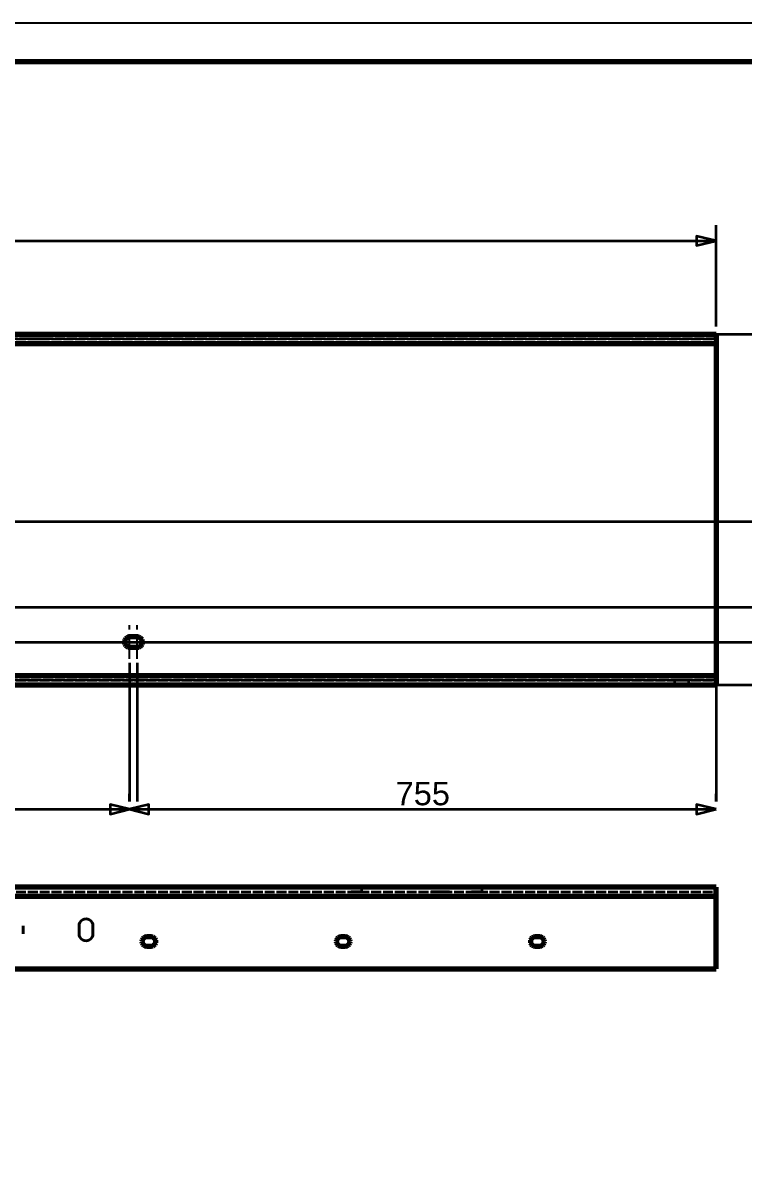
# Model space of a CAD drawing. Header units: millimetres. Extents: x 0 to 420, y 0 to 297.
# Drawn here: x 186.3 to 279.1, y 148.5 to 297 of the extents above; entities that cross this region are included whole.
import ezdxf
from ezdxf.enums import TextEntityAlignment as Align

# ---------------------------------------------------------------- set-up
doc = ezdxf.new("R2010")
doc.units = ezdxf.units.MM
doc.linetypes.add('CENTER', pattern=[5.08, 3.175, -0.635, 0.635, -0.635])
doc.linetypes.add('DASHED', pattern=[1.524, 1.27, -0.254])
doc.styles.add('GOST', font='Arial')

msp = doc.modelspace()

# ---------------------------------------------------------------- linework, layer by layer
at = {"color": 7, "lineweight": 35}
for p, q in [((275.5, 258), (275.5, 271)), ((65, 269), (275.5, 269)), ((275.5, 257), (290.5, 257)), ((98.47, 232.9), (290.5, 232.9)), ((113.97, 232.9), (290.5, 232.9)), ((98.47, 221.9), (290.5, 221.9)), ((113.97, 221.9), (290.5, 221.9)), ((102.67, 217.4), (290.5, 217.4)), ((103.67, 217.4), (290.5, 217.4)), ((202.67, 217.4), (290.5, 217.4)), ((203.67, 217.4), (290.5, 217.4)), ((200, 214.73), (200, 196.9)), ((201, 214.73), (201, 196.9)), ((275.5, 211.9), (275.5, 196.9)), ((275.5, 211.9), (290.5, 211.9)), ((200, 196.9), (200, 197.9)), ((200, 196.9), (200, 197.9)), ((275.5, 196.9), (275.5, 197.9)), ((111.3, 195.9), (200, 195.9)), ((200, 195.9), (275.5, 195.9))]:
    msp.add_line(p, q, dxfattribs=at)
at = {"color": 1, "lineweight": 70}
for p, q in [((65, 257), (275.5, 257)), ((275.5, 257), (275.5, 256.99)), ((275.5, 256.99), (275.5, 256.97)), ((275.5, 256.97), (275.5, 256.93)), ((275.5, 256.93), (275.5, 256.88)), ((65, 255.8), (275.5, 255.8)), ((275.5, 256.88), (275.5, 256.82)), ((275.5, 256.82), (275.5, 256.74)), ((275.5, 256.74), (275.5, 256.65)), ((275.5, 256.65), (275.5, 256.55)), ((275.5, 256.55), (275.5, 256.44)), ((275.5, 256.44), (275.5, 256.32)), ((275.5, 256.32), (275.5, 256.2)), ((275.5, 256.2), (275.5, 256.07)), ((275.5, 256.07), (275.5, 255.93)), ((275.5, 255.93), (275.5, 255.8)), ((275.5, 255.8), (275.5, 213.1)), ((199.39, 217.68), (199.34, 217.5)), ((199.34, 217.5), (199.34, 217.3)), ((199.34, 217.3), (199.39, 217.12)), ((199.49, 217.84), (199.39, 217.68)), ((199.39, 217.12), (199.49, 216.96)), ((199.64, 217.96), (199.49, 217.84)), ((199.49, 216.96), (199.64, 216.84)), ((199.81, 218.04), (199.64, 217.96)), ((199.64, 216.84), (199.81, 216.76)), ((200, 218.07), (199.81, 218.04)), ((201, 218.07), (200, 218.07)), ((201.19, 218.04), (201, 218.07)), ((201.36, 217.96), (201.19, 218.04)), ((201.19, 216.76), (201.36, 216.84)), ((201.51, 217.84), (201.36, 217.96)), ((201.36, 216.84), (201.51, 216.96)), ((201.61, 217.68), (201.51, 217.84)), ((201.51, 216.96), (201.61, 217.12)), ((201.66, 217.5), (201.61, 217.68)), ((201.61, 217.12), (201.66, 217.3)), ((201.66, 217.3), (201.66, 217.5)), ((199.81, 216.76), (200, 216.73)), ((200, 216.73), (201, 216.73)), ((201, 216.73), (201.19, 216.76)), ((65, 213.1), (275.5, 213.1)), ((275.5, 213.1), (275.5, 212.97)), ((275.5, 212.97), (275.5, 212.83)), ((275.5, 212.83), (275.5, 212.7)), ((275.5, 212.7), (275.5, 212.58)), ((275.5, 212.58), (275.5, 212.46)), ((275.5, 212.46), (275.5, 212.35)), ((65, 211.9), (275.5, 211.9)), ((275.5, 212.35), (275.5, 212.25)), ((275.5, 212.25), (275.5, 212.16)), ((275.5, 212.16), (275.5, 212.08)), ((275.5, 212.08), (275.5, 212.02)), ((275.5, 212.02), (275.5, 211.97)), ((275.5, 211.97), (275.5, 211.93)), ((275.5, 211.93), (275.5, 211.91)), ((275.5, 211.91), (275.5, 211.9)), ((275.5, 185.9), (65, 185.9)), ((275.5, 185.89), (275.5, 185.9)), ((275.5, 185.87), (275.5, 185.89)), ((275.5, 185.83), (275.5, 185.87)), ((275.5, 185.78), (275.5, 185.83)), ((275.5, 185.72), (275.5, 185.78)), ((275.5, 185.64), (275.5, 185.72)), ((275.5, 185.55), (275.5, 185.64)), ((275.5, 184.7), (65, 184.7)), ((275.5, 185.45), (275.5, 185.55)), ((275.5, 185.34), (275.5, 185.45)), ((275.5, 185.22), (275.5, 185.34)), ((275.5, 185.1), (275.5, 185.22)), ((275.5, 184.97), (275.5, 185.1)), ((275.5, 184.83), (275.5, 184.97)), ((275.5, 184.7), (275.5, 184.83)), ((275.5, 175.4), (275.5, 184.7)), ((201.63, 179.09), (201.6, 178.9)), ((201.6, 178.9), (201.63, 178.71)), ((201.71, 179.25), (201.63, 179.09)), ((201.63, 178.71), (201.71, 178.55)), ((201.85, 179.39), (201.71, 179.25)), ((201.71, 178.55), (201.85, 178.41)), ((202.01, 179.47), (201.85, 179.39)), ((201.85, 178.41), (202.01, 178.33)), ((202.2, 179.5), (202.01, 179.47)), ((202.01, 178.33), (202.2, 178.3)), ((202.8, 179.5), (202.2, 179.5)), ((202.2, 178.3), (202.8, 178.3)), ((202.99, 179.47), (202.8, 179.5)), ((202.8, 178.3), (202.99, 178.33)), ((203.15, 179.39), (202.99, 179.47)), ((202.99, 178.33), (203.15, 178.41)), ((203.29, 179.25), (203.15, 179.39)), ((203.15, 178.41), (203.29, 178.55)), ((203.37, 179.09), (203.29, 179.25)), ((203.29, 178.55), (203.37, 178.71)), ((203.4, 178.9), (203.37, 179.09)), ((203.37, 178.71), (203.4, 178.9)), ((226.63, 179.09), (226.6, 178.9)), ((226.6, 178.9), (226.63, 178.71)), ((226.71, 179.25), (226.63, 179.09)), ((226.63, 178.71), (226.71, 178.55)), ((226.85, 179.39), (226.71, 179.25)), ((226.71, 178.55), (226.85, 178.41)), ((227.01, 179.47), (226.85, 179.39)), ((226.85, 178.41), (227.01, 178.33)), ((227.2, 179.5), (227.01, 179.47)), ((227.01, 178.33), (227.2, 178.3)), ((227.8, 179.5), (227.2, 179.5)), ((227.2, 178.3), (227.8, 178.3)), ((227.99, 179.47), (227.8, 179.5)), ((227.8, 178.3), (227.99, 178.33)), ((228.15, 179.39), (227.99, 179.47)), ((227.99, 178.33), (228.15, 178.41)), ((228.29, 179.25), (228.15, 179.39)), ((228.15, 178.41), (228.29, 178.55)), ((228.37, 179.09), (228.29, 179.25)), ((228.29, 178.55), (228.37, 178.71)), ((228.4, 178.9), (228.37, 179.09)), ((228.37, 178.71), (228.4, 178.9)), ((251.63, 179.09), (251.6, 178.9)), ((251.6, 178.9), (251.63, 178.71)), ((251.71, 179.25), (251.63, 179.09)), ((251.63, 178.71), (251.71, 178.55)), ((251.85, 179.39), (251.71, 179.25)), ((251.71, 178.55), (251.85, 178.41)), ((252.01, 179.47), (251.85, 179.39)), ((251.85, 178.41), (252.01, 178.33)), ((252.2, 179.5), (252.01, 179.47)), ((252.01, 178.33), (252.2, 178.3)), ((252.8, 179.5), (252.2, 179.5)), ((252.2, 178.3), (252.8, 178.3)), ((252.99, 179.47), (252.8, 179.5)), ((252.8, 178.3), (252.99, 178.33)), ((253.15, 179.39), (252.99, 179.47)), ((252.99, 178.33), (253.15, 178.41)), ((253.29, 179.25), (253.15, 179.39)), ((253.15, 178.41), (253.29, 178.55)), ((253.37, 179.09), (253.29, 179.25)), ((253.29, 178.55), (253.37, 178.71)), ((253.4, 178.9), (253.37, 179.09)), ((253.37, 178.71), (253.4, 178.9)), ((65, 175.4), (275.5, 175.4))]:
    msp.add_line(p, q, dxfattribs=at)
at = {"color": 5, "linetype": 'DASHED', "lineweight": 35}
for p, q in [((275.5, 257), (65, 257)), ((187.12, 257), (187.1, 257)), ((187.1, 257), (187.1, 257)), ((187.1, 257), (187.1, 257)), ((187.1, 257), (187.12, 257)), ((187.13, 257), (187.12, 257)), ((187.12, 257), (187.13, 257)), ((187.16, 257), (187.13, 257)), ((187.13, 257), (187.16, 257)), ((187.19, 257), (187.16, 257)), ((187.16, 257), (187.19, 257)), ((187.23, 257), (187.19, 257)), ((187.19, 257), (187.23, 257)), ((187.28, 257), (187.23, 257)), ((187.23, 257), (187.28, 257)), ((187.33, 257), (187.28, 257)), ((187.28, 257), (187.33, 257)), ((187.38, 257), (187.33, 257)), ((187.33, 257), (187.38, 257)), ((187.44, 257), (187.38, 257)), ((187.38, 257), (187.44, 257)), ((187.5, 257), (187.44, 257)), ((187.44, 257), (187.5, 257)), ((187.57, 257), (187.5, 257)), ((187.5, 257), (187.57, 257)), ((187.63, 257), (187.57, 257)), ((187.57, 257), (187.63, 257)), ((187.7, 257), (187.63, 257)), ((187.63, 257), (187.7, 257)), ((187.7, 257), (188.3, 257)), ((188.3, 257), (187.7, 257)), ((188.3, 257), (188.37, 257)), ((188.37, 257), (188.3, 257)), ((188.37, 257), (188.43, 257)), ((188.43, 257), (188.37, 257)), ((188.43, 257), (188.5, 257)), ((188.5, 257), (188.43, 257)), ((188.5, 257), (188.56, 257)), ((188.56, 257), (188.5, 257)), ((188.56, 257), (188.62, 257)), ((188.62, 257), (188.56, 257)), ((188.62, 257), (188.67, 257)), ((188.67, 257), (188.62, 257)), ((188.67, 257), (188.72, 257)), ((188.72, 257), (188.67, 257)), ((188.72, 257), (188.77, 257)), ((188.77, 257), (188.72, 257)), ((188.77, 257), (188.81, 257)), ((188.81, 257), (188.77, 257)), ((188.81, 257), (188.84, 257)), ((188.84, 257), (188.81, 257)), ((188.84, 257), (188.87, 257)), ((188.87, 257), (188.84, 257)), ((188.87, 257), (188.88, 257)), ((188.88, 257), (188.87, 257)), ((188.88, 257), (188.9, 257)), ((188.9, 257), (188.88, 257)), ((188.9, 257), (188.9, 257)), ((188.9, 257), (188.9, 257)), ((212.12, 257), (212.1, 257)), ((212.1, 257), (212.1, 257)), ((212.1, 257), (212.1, 257)), ((212.1, 257), (212.12, 257)), ((212.13, 257), (212.12, 257)), ((212.12, 257), (212.13, 257)), ((212.16, 257), (212.13, 257)), ((212.13, 257), (212.16, 257)), ((212.19, 257), (212.16, 257)), ((212.16, 257), (212.19, 257)), ((212.23, 257), (212.19, 257)), ((212.19, 257), (212.23, 257)), ((212.28, 257), (212.23, 257)), ((212.23, 257), (212.28, 257)), ((212.33, 257), (212.28, 257)), ((212.28, 257), (212.33, 257)), ((212.38, 257), (212.33, 257)), ((212.33, 257), (212.38, 257)), ((212.44, 257), (212.38, 257)), ((212.38, 257), (212.44, 257)), ((212.5, 257), (212.44, 257)), ((212.44, 257), (212.5, 257)), ((212.57, 257), (212.5, 257)), ((212.5, 257), (212.57, 257)), ((212.63, 257), (212.57, 257)), ((212.57, 257), (212.63, 257)), ((212.7, 257), (212.63, 257)), ((212.63, 257), (212.7, 257)), ((212.7, 257), (213.3, 257)), ((213.3, 257), (212.7, 257)), ((213.3, 257), (213.37, 257)), ((213.37, 257), (213.3, 257)), ((213.37, 257), (213.43, 257)), ((213.43, 257), (213.37, 257)), ((213.43, 257), (213.5, 257)), ((213.5, 257), (213.43, 257)), ((213.5, 257), (213.56, 257)), ((213.56, 257), (213.5, 257)), ((213.56, 257), (213.62, 257)), ((213.62, 257), (213.56, 257)), ((213.62, 257), (213.67, 257)), ((213.67, 257), (213.62, 257)), ((213.67, 257), (213.72, 257)), ((213.72, 257), (213.67, 257)), ((213.72, 257), (213.77, 257)), ((213.77, 257), (213.72, 257)), ((213.77, 257), (213.81, 257)), ((213.81, 257), (213.77, 257)), ((213.81, 257), (213.84, 257)), ((213.84, 257), (213.81, 257)), ((213.84, 257), (213.87, 257)), ((213.87, 257), (213.84, 257)), ((213.87, 257), (213.88, 257)), ((213.88, 257), (213.87, 257)), ((213.88, 257), (213.9, 257)), ((213.9, 257), (213.88, 257)), ((213.9, 257), (213.9, 257)), ((213.9, 257), (213.9, 257)), ((237.12, 257), (237.1, 257)), ((237.1, 257), (237.1, 257)), ((237.1, 257), (237.1, 257)), ((237.1, 257), (237.12, 257)), ((237.13, 257), (237.12, 257)), ((237.12, 257), (237.13, 257)), ((237.16, 257), (237.13, 257)), ((237.13, 257), (237.16, 257)), ((237.19, 257), (237.16, 257)), ((237.16, 257), (237.19, 257)), ((237.23, 257), (237.19, 257)), ((237.19, 257), (237.23, 257)), ((237.28, 257), (237.23, 257)), ((237.23, 257), (237.28, 257)), ((237.33, 257), (237.28, 257)), ((237.28, 257), (237.33, 257)), ((237.38, 257), (237.33, 257)), ((237.33, 257), (237.38, 257)), ((237.44, 257), (237.38, 257)), ((237.38, 257), (237.44, 257)), ((237.5, 257), (237.44, 257)), ((237.44, 257), (237.5, 257)), ((237.57, 257), (237.5, 257)), ((237.5, 257), (237.57, 257)), ((237.63, 257), (237.57, 257)), ((237.57, 257), (237.63, 257)), ((237.7, 257), (237.63, 257)), ((237.63, 257), (237.7, 257)), ((237.7, 257), (238.3, 257)), ((238.3, 257), (237.7, 257)), ((238.3, 257), (238.37, 257)), ((238.37, 257), (238.3, 257)), ((238.37, 257), (238.43, 257)), ((238.43, 257), (238.37, 257)), ((238.43, 257), (238.5, 257)), ((238.5, 257), (238.43, 257)), ((238.5, 257), (238.56, 257)), ((238.56, 257), (238.5, 257)), ((238.56, 257), (238.62, 257)), ((238.62, 257), (238.56, 257)), ((238.62, 257), (238.67, 257)), ((238.67, 257), (238.62, 257)), ((238.67, 257), (238.72, 257)), ((238.72, 257), (238.67, 257)), ((238.72, 257), (238.77, 257)), ((238.77, 257), (238.72, 257)), ((238.77, 257), (238.81, 257)), ((238.81, 257), (238.77, 257)), ((238.81, 257), (238.84, 257)), ((238.84, 257), (238.81, 257)), ((238.84, 257), (238.87, 257)), ((238.87, 257), (238.84, 257)), ((238.87, 257), (238.88, 257)), ((238.88, 257), (238.87, 257)), ((238.88, 257), (238.9, 257)), ((238.9, 257), (238.88, 257)), ((238.9, 257), (238.9, 257)), ((238.9, 257), (238.9, 257)), ((262.12, 257), (262.1, 257)), ((262.1, 257), (262.1, 257)), ((262.1, 257), (262.1, 257)), ((262.1, 257), (262.12, 257)), ((262.13, 257), (262.12, 257)), ((262.12, 257), (262.13, 257)), ((262.16, 257), (262.13, 257)), ((262.13, 257), (262.16, 257)), ((262.19, 257), (262.16, 257)), ((262.16, 257), (262.19, 257)), ((262.23, 257), (262.19, 257)), ((262.19, 257), (262.23, 257)), ((262.28, 257), (262.23, 257)), ((262.23, 257), (262.28, 257)), ((262.33, 257), (262.28, 257)), ((262.28, 257), (262.33, 257)), ((262.38, 257), (262.33, 257)), ((262.33, 257), (262.38, 257)), ((262.44, 257), (262.38, 257)), ((262.38, 257), (262.44, 257)), ((262.5, 257), (262.44, 257)), ((262.44, 257), (262.5, 257)), ((262.57, 257), (262.5, 257)), ((262.5, 257), (262.57, 257)), ((262.63, 257), (262.57, 257)), ((262.57, 257), (262.63, 257)), ((262.7, 257), (262.63, 257)), ((262.63, 257), (262.7, 257)), ((262.7, 257), (263.3, 257)), ((263.3, 257), (262.7, 257)), ((263.3, 257), (263.37, 257)), ((263.37, 257), (263.3, 257)), ((263.37, 257), (263.43, 257)), ((263.43, 257), (263.37, 257)), ((263.43, 257), (263.5, 257)), ((263.5, 257), (263.43, 257)), ((263.5, 257), (263.56, 257)), ((263.56, 257), (263.5, 257)), ((263.56, 257), (263.62, 257)), ((263.62, 257), (263.56, 257)), ((263.62, 257), (263.67, 257)), ((263.67, 257), (263.62, 257)), ((263.67, 257), (263.72, 257)), ((263.72, 257), (263.67, 257)), ((263.72, 257), (263.77, 257)), ((263.77, 257), (263.72, 257)), ((263.77, 257), (263.81, 257)), ((263.81, 257), (263.77, 257)), ((263.81, 257), (263.84, 257)), ((263.84, 257), (263.81, 257)), ((263.84, 257), (263.87, 257)), ((263.87, 257), (263.84, 257)), ((263.87, 257), (263.88, 257)), ((263.88, 257), (263.87, 257)), ((263.88, 257), (263.9, 257)), ((263.9, 257), (263.88, 257)), ((263.9, 257), (263.9, 257)), ((263.9, 257), (263.9, 257)), ((275.5, 256.4), (275.5, 257)), ((275.5, 256.4), (65, 256.4)), ((65, 256.4), (275.5, 256.4)), ((187.12, 256.4), (187.1, 256.4)), ((187.1, 256.4), (187.1, 256.4)), ((187.1, 256.4), (187.1, 256.4)), ((187.1, 256.4), (187.12, 256.4)), ((187.13, 256.4), (187.12, 256.4)), ((187.12, 256.4), (187.13, 256.4)), ((187.16, 256.4), (187.13, 256.4)), ((187.13, 256.4), (187.16, 256.4)), ((187.19, 256.4), (187.16, 256.4)), ((187.16, 256.4), (187.19, 256.4)), ((187.23, 256.4), (187.19, 256.4)), ((187.19, 256.4), (187.23, 256.4)), ((187.28, 256.4), (187.23, 256.4)), ((187.23, 256.4), (187.28, 256.4)), ((187.33, 256.4), (187.28, 256.4)), ((187.28, 256.4), (187.33, 256.4)), ((187.38, 256.4), (187.33, 256.4)), ((187.33, 256.4), (187.38, 256.4)), ((187.44, 256.4), (187.38, 256.4)), ((187.38, 256.4), (187.44, 256.4)), ((187.5, 256.4), (187.44, 256.4)), ((187.44, 256.4), (187.5, 256.4)), ((187.57, 256.4), (187.5, 256.4)), ((187.5, 256.4), (187.57, 256.4)), ((187.63, 256.4), (187.57, 256.4)), ((187.57, 256.4), (187.63, 256.4)), ((187.7, 256.4), (187.63, 256.4)), ((187.63, 256.4), (187.7, 256.4)), ((188.3, 256.4), (187.7, 256.4)), ((187.7, 256.4), (188.3, 256.4)), ((188.3, 256.4), (188.37, 256.4)), ((188.37, 256.4), (188.3, 256.4)), ((188.37, 256.4), (188.43, 256.4)), ((188.43, 256.4), (188.37, 256.4)), ((188.43, 256.4), (188.5, 256.4)), ((188.5, 256.4), (188.43, 256.4)), ((188.5, 256.4), (188.56, 256.4)), ((188.56, 256.4), (188.5, 256.4)), ((188.56, 256.4), (188.62, 256.4)), ((188.62, 256.4), (188.56, 256.4)), ((188.62, 256.4), (188.67, 256.4)), ((188.67, 256.4), (188.62, 256.4)), ((188.67, 256.4), (188.72, 256.4)), ((188.72, 256.4), (188.67, 256.4)), ((188.72, 256.4), (188.77, 256.4)), ((188.77, 256.4), (188.72, 256.4)), ((188.77, 256.4), (188.81, 256.4)), ((188.81, 256.4), (188.77, 256.4)), ((188.81, 256.4), (188.84, 256.4)), ((188.84, 256.4), (188.81, 256.4)), ((188.84, 256.4), (188.87, 256.4)), ((188.87, 256.4), (188.84, 256.4)), ((188.87, 256.4), (188.88, 256.4)), ((188.88, 256.4), (188.87, 256.4)), ((188.88, 256.4), (188.9, 256.4)), ((188.9, 256.4), (188.88, 256.4)), ((188.9, 256.4), (188.9, 256.4)), ((188.9, 256.4), (188.9, 256.4)), ((212.12, 256.4), (212.1, 256.4)), ((212.1, 256.4), (212.1, 256.4)), ((212.1, 256.4), (212.1, 256.4)), ((212.1, 256.4), (212.12, 256.4)), ((212.13, 256.4), (212.12, 256.4)), ((212.12, 256.4), (212.13, 256.4)), ((212.16, 256.4), (212.13, 256.4)), ((212.13, 256.4), (212.16, 256.4)), ((212.19, 256.4), (212.16, 256.4)), ((212.16, 256.4), (212.19, 256.4)), ((212.23, 256.4), (212.19, 256.4)), ((212.19, 256.4), (212.23, 256.4)), ((212.28, 256.4), (212.23, 256.4)), ((212.23, 256.4), (212.28, 256.4)), ((212.33, 256.4), (212.28, 256.4)), ((212.28, 256.4), (212.33, 256.4)), ((212.38, 256.4), (212.33, 256.4)), ((212.33, 256.4), (212.38, 256.4)), ((212.44, 256.4), (212.38, 256.4)), ((212.38, 256.4), (212.44, 256.4)), ((212.5, 256.4), (212.44, 256.4)), ((212.44, 256.4), (212.5, 256.4)), ((212.57, 256.4), (212.5, 256.4)), ((212.5, 256.4), (212.57, 256.4)), ((212.63, 256.4), (212.57, 256.4)), ((212.57, 256.4), (212.63, 256.4)), ((212.7, 256.4), (212.63, 256.4)), ((212.63, 256.4), (212.7, 256.4)), ((213.3, 256.4), (212.7, 256.4)), ((212.7, 256.4), (213.3, 256.4)), ((213.3, 256.4), (213.37, 256.4)), ((213.37, 256.4), (213.3, 256.4)), ((213.37, 256.4), (213.43, 256.4)), ((213.43, 256.4), (213.37, 256.4)), ((213.43, 256.4), (213.5, 256.4)), ((213.5, 256.4), (213.43, 256.4)), ((213.5, 256.4), (213.56, 256.4)), ((213.56, 256.4), (213.5, 256.4)), ((213.56, 256.4), (213.62, 256.4)), ((213.62, 256.4), (213.56, 256.4)), ((213.62, 256.4), (213.67, 256.4)), ((213.67, 256.4), (213.62, 256.4)), ((213.67, 256.4), (213.72, 256.4)), ((213.72, 256.4), (213.67, 256.4)), ((213.72, 256.4), (213.77, 256.4)), ((213.77, 256.4), (213.72, 256.4)), ((213.77, 256.4), (213.81, 256.4)), ((213.81, 256.4), (213.77, 256.4)), ((213.81, 256.4), (213.84, 256.4)), ((213.84, 256.4), (213.81, 256.4)), ((213.84, 256.4), (213.87, 256.4)), ((213.87, 256.4), (213.84, 256.4)), ((213.87, 256.4), (213.88, 256.4)), ((213.88, 256.4), (213.87, 256.4)), ((213.88, 256.4), (213.9, 256.4)), ((213.9, 256.4), (213.88, 256.4)), ((213.9, 256.4), (213.9, 256.4)), ((213.9, 256.4), (213.9, 256.4)), ((237.12, 256.4), (237.1, 256.4)), ((237.1, 256.4), (237.1, 256.4)), ((237.1, 256.4), (237.1, 256.4)), ((237.1, 256.4), (237.12, 256.4)), ((237.13, 256.4), (237.12, 256.4)), ((237.12, 256.4), (237.13, 256.4)), ((237.16, 256.4), (237.13, 256.4)), ((237.13, 256.4), (237.16, 256.4)), ((237.19, 256.4), (237.16, 256.4)), ((237.16, 256.4), (237.19, 256.4)), ((237.23, 256.4), (237.19, 256.4)), ((237.19, 256.4), (237.23, 256.4)), ((237.28, 256.4), (237.23, 256.4)), ((237.23, 256.4), (237.28, 256.4)), ((237.33, 256.4), (237.28, 256.4)), ((237.28, 256.4), (237.33, 256.4)), ((237.38, 256.4), (237.33, 256.4)), ((237.33, 256.4), (237.38, 256.4)), ((237.44, 256.4), (237.38, 256.4)), ((237.38, 256.4), (237.44, 256.4)), ((237.5, 256.4), (237.44, 256.4)), ((237.44, 256.4), (237.5, 256.4)), ((237.57, 256.4), (237.5, 256.4)), ((237.5, 256.4), (237.57, 256.4)), ((237.63, 256.4), (237.57, 256.4)), ((237.57, 256.4), (237.63, 256.4)), ((237.7, 256.4), (237.63, 256.4)), ((237.63, 256.4), (237.7, 256.4)), ((238.3, 256.4), (237.7, 256.4)), ((237.7, 256.4), (238.3, 256.4)), ((238.3, 256.4), (238.37, 256.4)), ((238.37, 256.4), (238.3, 256.4)), ((238.37, 256.4), (238.43, 256.4)), ((238.43, 256.4), (238.37, 256.4)), ((238.43, 256.4), (238.5, 256.4)), ((238.5, 256.4), (238.43, 256.4)), ((238.5, 256.4), (238.56, 256.4)), ((238.56, 256.4), (238.5, 256.4)), ((238.56, 256.4), (238.62, 256.4)), ((238.62, 256.4), (238.56, 256.4)), ((238.62, 256.4), (238.67, 256.4)), ((238.67, 256.4), (238.62, 256.4)), ((238.67, 256.4), (238.72, 256.4)), ((238.72, 256.4), (238.67, 256.4)), ((238.72, 256.4), (238.77, 256.4)), ((238.77, 256.4), (238.72, 256.4)), ((238.77, 256.4), (238.81, 256.4)), ((238.81, 256.4), (238.77, 256.4)), ((238.81, 256.4), (238.84, 256.4)), ((238.84, 256.4), (238.81, 256.4)), ((238.84, 256.4), (238.87, 256.4)), ((238.87, 256.4), (238.84, 256.4)), ((238.87, 256.4), (238.88, 256.4)), ((238.88, 256.4), (238.87, 256.4)), ((238.88, 256.4), (238.9, 256.4)), ((238.9, 256.4), (238.88, 256.4)), ((238.9, 256.4), (238.9, 256.4)), ((238.9, 256.4), (238.9, 256.4)), ((262.12, 256.4), (262.1, 256.4)), ((262.1, 256.4), (262.1, 256.4)), ((262.1, 256.4), (262.1, 256.4)), ((262.1, 256.4), (262.12, 256.4)), ((262.13, 256.4), (262.12, 256.4)), ((262.12, 256.4), (262.13, 256.4)), ((262.16, 256.4), (262.13, 256.4)), ((262.13, 256.4), (262.16, 256.4)), ((262.19, 256.4), (262.16, 256.4)), ((262.16, 256.4), (262.19, 256.4)), ((262.23, 256.4), (262.19, 256.4)), ((262.19, 256.4), (262.23, 256.4)), ((262.28, 256.4), (262.23, 256.4)), ((262.23, 256.4), (262.28, 256.4)), ((262.33, 256.4), (262.28, 256.4)), ((262.28, 256.4), (262.33, 256.4)), ((262.38, 256.4), (262.33, 256.4)), ((262.33, 256.4), (262.38, 256.4)), ((262.44, 256.4), (262.38, 256.4)), ((262.38, 256.4), (262.44, 256.4)), ((262.5, 256.4), (262.44, 256.4)), ((262.44, 256.4), (262.5, 256.4)), ((262.57, 256.4), (262.5, 256.4)), ((262.5, 256.4), (262.57, 256.4)), ((262.63, 256.4), (262.57, 256.4)), ((262.57, 256.4), (262.63, 256.4)), ((262.7, 256.4), (262.63, 256.4)), ((262.63, 256.4), (262.7, 256.4)), ((263.3, 256.4), (262.7, 256.4)), ((262.7, 256.4), (263.3, 256.4)), ((263.3, 256.4), (263.37, 256.4)), ((263.37, 256.4), (263.3, 256.4)), ((263.37, 256.4), (263.43, 256.4)), ((263.43, 256.4), (263.37, 256.4)), ((263.43, 256.4), (263.5, 256.4)), ((263.5, 256.4), (263.43, 256.4)), ((263.5, 256.4), (263.56, 256.4)), ((263.56, 256.4), (263.5, 256.4)), ((263.56, 256.4), (263.62, 256.4)), ((263.62, 256.4), (263.56, 256.4)), ((263.62, 256.4), (263.67, 256.4)), ((263.67, 256.4), (263.62, 256.4)), ((263.67, 256.4), (263.72, 256.4)), ((263.72, 256.4), (263.67, 256.4)), ((263.72, 256.4), (263.77, 256.4)), ((263.77, 256.4), (263.72, 256.4)), ((263.77, 256.4), (263.81, 256.4)), ((263.81, 256.4), (263.77, 256.4)), ((263.81, 256.4), (263.84, 256.4)), ((263.84, 256.4), (263.81, 256.4)), ((263.84, 256.4), (263.87, 256.4)), ((263.87, 256.4), (263.84, 256.4)), ((263.87, 256.4), (263.88, 256.4)), ((263.88, 256.4), (263.87, 256.4)), ((263.88, 256.4), (263.9, 256.4)), ((263.9, 256.4), (263.88, 256.4)), ((263.9, 256.4), (263.9, 256.4)), ((263.9, 256.4), (263.9, 256.4)), ((275.5, 256.38), (275.5, 256.4)), ((275.5, 256.4), (275.5, 256.4)), ((275.5, 256.37), (275.5, 256.38)), ((275.5, 256.34), (275.5, 256.37)), ((275.5, 256.31), (275.5, 256.34)), ((275.5, 256.27), (275.5, 256.31)), ((275.5, 256.22), (275.5, 256.27)), ((275.5, 256.17), (275.5, 256.22)), ((275.5, 256.12), (275.5, 256.17)), ((275.5, 256.06), (275.5, 256.12)), ((275.5, 256), (275.5, 256.06)), ((275.5, 255.93), (275.5, 256)), ((275.5, 255.87), (275.5, 255.93)), ((275.5, 255.8), (275.5, 255.87)), ((275.5, 213.1), (275.5, 255.8)), ((199.34, 217.5), (199.39, 217.68)), ((199.34, 217.3), (199.34, 217.5)), ((199.39, 217.12), (199.34, 217.3)), ((199.39, 217.68), (199.49, 217.84)), ((199.49, 216.96), (199.39, 217.12)), ((199.49, 217.84), (199.64, 217.96)), ((199.64, 216.84), (199.49, 216.96)), ((199.64, 217.96), (199.81, 218.04)), ((199.81, 216.76), (199.64, 216.84)), ((199.81, 218.04), (200, 218.07)), ((200, 218.07), (201, 218.07)), ((201, 218.07), (201.19, 218.04)), ((201.19, 218.04), (201.36, 217.96)), ((201.36, 216.84), (201.19, 216.76)), ((201.36, 217.96), (201.51, 217.84)), ((201.51, 216.96), (201.36, 216.84)), ((201.51, 217.84), (201.61, 217.68)), ((201.61, 217.12), (201.51, 216.96)), ((201.61, 217.68), (201.66, 217.5)), ((201.66, 217.3), (201.61, 217.12)), ((201.66, 217.5), (201.66, 217.3)), ((200, 216.73), (199.81, 216.76)), ((201, 216.73), (200, 216.73)), ((201.19, 216.76), (201, 216.73)), ((65, 212.5), (275.5, 212.5)), ((275.5, 212.5), (65, 212.5)), ((270.22, 212.5), (270.2, 212.5)), ((270.2, 212.5), (270.22, 212.5)), ((270.2, 211.9), (270.2, 212.5)), ((270.2, 211.9), (270.2, 212.5)), ((270.29, 212.5), (270.22, 212.5)), ((270.22, 212.5), (270.29, 212.5)), ((270.4, 212.5), (270.29, 212.5)), ((270.29, 212.5), (270.4, 212.5)), ((270.54, 212.5), (270.4, 212.5)), ((270.4, 212.5), (270.54, 212.5)), ((270.71, 212.5), (270.54, 212.5)), ((270.54, 212.5), (270.71, 212.5)), ((270.9, 212.5), (270.71, 212.5)), ((270.71, 212.5), (270.9, 212.5)), ((271.1, 212.5), (270.9, 212.5)), ((270.9, 212.5), (271.1, 212.5)), ((271.3, 212.5), (271.1, 212.5)), ((271.1, 212.5), (271.3, 212.5)), ((271.49, 212.5), (271.3, 212.5)), ((271.3, 212.5), (271.49, 212.5)), ((271.66, 212.5), (271.49, 212.5)), ((271.49, 212.5), (271.66, 212.5)), ((271.8, 212.5), (271.66, 212.5)), ((271.66, 212.5), (271.8, 212.5)), ((271.91, 212.5), (271.8, 212.5)), ((271.8, 212.5), (271.91, 212.5)), ((271.98, 212.5), (271.91, 212.5)), ((271.91, 212.5), (271.98, 212.5)), ((272, 212.5), (271.98, 212.5)), ((271.98, 212.5), (272, 212.5)), ((272, 211.9), (272, 212.5)), ((272, 211.9), (272, 212.5)), ((275.5, 213.03), (275.5, 213.1)), ((275.5, 212.97), (275.5, 213.03)), ((275.5, 212.9), (275.5, 212.97)), ((275.5, 212.84), (275.5, 212.9)), ((275.5, 212.78), (275.5, 212.84)), ((275.5, 212.73), (275.5, 212.78)), ((275.5, 212.68), (275.5, 212.73)), ((275.5, 212.63), (275.5, 212.68)), ((275.5, 212.59), (275.5, 212.63)), ((275.5, 212.56), (275.5, 212.59)), ((275.5, 212.53), (275.5, 212.56)), ((275.5, 212.52), (275.5, 212.53)), ((275.5, 212.5), (275.5, 212.52)), ((275.5, 212.5), (275.5, 212.5)), ((275.5, 211.9), (275.5, 212.5)), ((65, 211.9), (275.5, 211.9)), ((270.2, 211.9), (270.22, 211.9)), ((270.22, 211.9), (270.2, 211.9)), ((270.22, 211.9), (270.29, 211.9)), ((270.29, 211.9), (270.22, 211.9)), ((270.29, 211.9), (270.4, 211.9)), ((270.4, 211.9), (270.29, 211.9)), ((270.4, 211.9), (270.54, 211.9)), ((270.54, 211.9), (270.4, 211.9)), ((270.54, 211.9), (270.71, 211.9)), ((270.71, 211.9), (270.54, 211.9)), ((270.71, 211.9), (270.9, 211.9)), ((270.9, 211.9), (270.71, 211.9)), ((270.9, 211.9), (271.1, 211.9)), ((271.1, 211.9), (270.9, 211.9)), ((271.1, 211.9), (271.3, 211.9)), ((271.3, 211.9), (271.1, 211.9)), ((271.3, 211.9), (271.49, 211.9)), ((271.49, 211.9), (271.3, 211.9)), ((271.49, 211.9), (271.66, 211.9)), ((271.66, 211.9), (271.49, 211.9)), ((271.66, 211.9), (271.8, 211.9)), ((271.8, 211.9), (271.66, 211.9)), ((271.8, 211.9), (271.91, 211.9)), ((271.91, 211.9), (271.8, 211.9)), ((271.91, 211.9), (271.98, 211.9)), ((271.98, 211.9), (271.91, 211.9)), ((271.98, 211.9), (272, 211.9)), ((272, 211.9), (271.98, 211.9)), ((275.5, 185.9), (65, 185.9)), ((228.55, 185.9), (228.53, 185.9)), ((228.53, 185.9), (228.55, 185.9)), ((228.55, 185.9), (228.53, 185.9)), ((228.53, 185.9), (228.55, 185.9)), ((228.6, 185.9), (228.55, 185.9)), ((228.55, 185.9), (228.6, 185.9)), ((228.6, 185.9), (228.55, 185.9)), ((228.55, 185.9), (228.6, 185.9)), ((228.68, 185.9), (228.6, 185.9)), ((228.6, 185.9), (228.68, 185.9)), ((228.68, 185.9), (228.6, 185.9)), ((228.6, 185.9), (228.68, 185.9)), ((228.78, 185.9), (228.68, 185.9)), ((228.68, 185.9), (228.78, 185.9)), ((228.78, 185.9), (228.68, 185.9)), ((228.68, 185.9), (228.78, 185.9)), ((228.91, 185.9), (228.78, 185.9)), ((228.78, 185.9), (228.91, 185.9)), ((228.91, 185.9), (228.78, 185.9)), ((228.78, 185.9), (228.91, 185.9)), ((229.05, 185.9), (228.91, 185.9)), ((228.91, 185.9), (229.05, 185.9)), ((229.05, 185.9), (228.91, 185.9)), ((228.91, 185.9), (229.05, 185.9)), ((229.2, 185.9), (229.05, 185.9)), ((229.05, 185.9), (229.2, 185.9)), ((229.2, 185.9), (229.05, 185.9)), ((229.05, 185.9), (229.2, 185.9)), ((229.35, 185.9), (229.2, 185.9)), ((229.2, 185.9), (229.35, 185.9)), ((229.35, 185.9), (229.2, 185.9)), ((229.2, 185.9), (229.35, 185.9)), ((229.49, 185.9), (229.35, 185.9)), ((229.35, 185.9), (229.49, 185.9)), ((229.49, 185.9), (229.35, 185.9)), ((229.35, 185.9), (229.49, 185.9)), ((229.62, 185.9), (229.49, 185.9)), ((229.49, 185.9), (229.62, 185.9)), ((229.62, 185.9), (229.49, 185.9)), ((229.49, 185.9), (229.62, 185.9)), ((229.72, 185.9), (229.62, 185.9)), ((229.62, 185.9), (229.72, 185.9)), ((229.72, 185.9), (229.62, 185.9)), ((229.62, 185.9), (229.72, 185.9)), ((229.8, 185.9), (229.72, 185.9)), ((229.72, 185.9), (229.8, 185.9)), ((229.8, 185.9), (229.72, 185.9)), ((229.72, 185.9), (229.8, 185.9)), ((229.85, 185.9), (229.8, 185.9)), ((229.8, 185.9), (229.85, 185.9)), ((229.85, 185.9), (229.8, 185.9)), ((229.8, 185.9), (229.85, 185.9)), ((229.87, 185.9), (229.85, 185.9)), ((229.85, 185.9), (229.87, 185.9)), ((229.87, 185.9), (229.85, 185.9)), ((229.85, 185.9), (229.87, 185.9)), ((229.87, 185.9), (229.87, 185.3)), ((229.87, 185.9), (229.87, 185.3)), ((238.85, 185.9), (238.83, 185.9)), ((238.83, 185.9), (238.83, 185.9)), ((238.83, 185.9), (238.83, 185.9)), ((238.83, 185.9), (238.85, 185.9)), ((238.87, 185.9), (238.85, 185.9)), ((238.85, 185.9), (238.87, 185.9)), ((238.9, 185.9), (238.87, 185.9)), ((238.87, 185.9), (238.9, 185.9)), ((238.93, 185.9), (238.9, 185.9)), ((238.9, 185.9), (238.93, 185.9)), ((238.98, 185.9), (238.93, 185.9)), ((238.93, 185.9), (238.98, 185.9)), ((239.03, 185.9), (238.98, 185.9)), ((238.98, 185.9), (239.03, 185.9)), ((239.08, 185.9), (239.03, 185.9)), ((239.03, 185.9), (239.08, 185.9)), ((239.14, 185.9), (239.08, 185.9)), ((239.08, 185.9), (239.14, 185.9)), ((239.21, 185.9), (239.14, 185.9)), ((239.14, 185.9), (239.21, 185.9)), ((239.28, 185.9), (239.21, 185.9)), ((239.21, 185.9), (239.28, 185.9)), ((239.35, 185.9), (239.28, 185.9)), ((239.28, 185.9), (239.35, 185.9)), ((239.42, 185.9), (239.35, 185.9)), ((239.35, 185.9), (239.42, 185.9)), ((239.5, 185.9), (239.42, 185.9)), ((239.42, 185.9), (239.5, 185.9)), ((239.5, 185.9), (240.5, 185.9)), ((240.5, 185.9), (239.5, 185.9)), ((240.5, 185.9), (240.58, 185.9)), ((240.58, 185.9), (240.5, 185.9)), ((240.58, 185.9), (240.65, 185.9)), ((240.65, 185.9), (240.58, 185.9)), ((240.65, 185.9), (240.72, 185.9)), ((240.72, 185.9), (240.65, 185.9)), ((240.72, 185.9), (240.79, 185.9)), ((240.79, 185.9), (240.72, 185.9)), ((240.79, 185.9), (240.86, 185.9)), ((240.86, 185.9), (240.79, 185.9)), ((240.86, 185.9), (240.92, 185.9)), ((240.92, 185.9), (240.86, 185.9)), ((240.92, 185.9), (240.97, 185.9)), ((240.97, 185.9), (240.92, 185.9)), ((240.97, 185.9), (241.02, 185.9)), ((241.02, 185.9), (240.97, 185.9)), ((241.02, 185.9), (241.07, 185.9)), ((241.07, 185.9), (241.02, 185.9)), ((241.07, 185.9), (241.1, 185.9)), ((241.1, 185.9), (241.07, 185.9)), ((241.1, 185.9), (241.13, 185.9)), ((241.13, 185.9), (241.1, 185.9)), ((241.13, 185.9), (241.15, 185.9)), ((241.15, 185.9), (241.13, 185.9)), ((241.15, 185.9), (241.17, 185.9)), ((241.17, 185.9), (241.15, 185.9)), ((241.17, 185.9), (241.17, 185.9)), ((241.17, 185.9), (241.17, 185.9)), ((244.05, 185.9), (244.03, 185.9)), ((244.03, 185.9), (244.05, 185.9)), ((244.05, 185.9), (244.03, 185.9)), ((244.03, 185.9), (244.05, 185.9)), ((244.1, 185.9), (244.05, 185.9)), ((244.05, 185.9), (244.1, 185.9)), ((244.1, 185.9), (244.05, 185.9)), ((244.05, 185.9), (244.1, 185.9)), ((244.18, 185.9), (244.1, 185.9)), ((244.1, 185.9), (244.18, 185.9)), ((244.18, 185.9), (244.1, 185.9)), ((244.1, 185.9), (244.18, 185.9)), ((244.28, 185.9), (244.18, 185.9)), ((244.18, 185.9), (244.28, 185.9)), ((244.28, 185.9), (244.18, 185.9)), ((244.18, 185.9), (244.28, 185.9)), ((244.41, 185.9), (244.28, 185.9)), ((244.28, 185.9), (244.41, 185.9)), ((244.41, 185.9), (244.28, 185.9)), ((244.28, 185.9), (244.41, 185.9)), ((244.55, 185.9), (244.41, 185.9)), ((244.41, 185.9), (244.55, 185.9)), ((244.55, 185.9), (244.41, 185.9)), ((244.41, 185.9), (244.55, 185.9)), ((244.7, 185.9), (244.55, 185.9)), ((244.55, 185.9), (244.7, 185.9)), ((244.7, 185.9), (244.55, 185.9)), ((244.55, 185.9), (244.7, 185.9)), ((244.85, 185.9), (244.7, 185.9)), ((244.7, 185.9), (244.85, 185.9)), ((244.85, 185.9), (244.7, 185.9)), ((244.7, 185.9), (244.85, 185.9)), ((244.99, 185.9), (244.85, 185.9)), ((244.85, 185.9), (244.99, 185.9)), ((244.99, 185.9), (244.85, 185.9)), ((244.85, 185.9), (244.99, 185.9)), ((245.12, 185.9), (244.99, 185.9)), ((244.99, 185.9), (245.12, 185.9)), ((245.12, 185.9), (244.99, 185.9)), ((244.99, 185.9), (245.12, 185.9)), ((245.22, 185.9), (245.12, 185.9)), ((245.12, 185.9), (245.22, 185.9)), ((245.22, 185.9), (245.12, 185.9)), ((245.12, 185.9), (245.22, 185.9)), ((245.3, 185.9), (245.22, 185.9)), ((245.22, 185.9), (245.3, 185.9)), ((245.3, 185.9), (245.22, 185.9)), ((245.22, 185.9), (245.3, 185.9)), ((245.35, 185.9), (245.3, 185.9)), ((245.3, 185.9), (245.35, 185.9)), ((245.35, 185.9), (245.3, 185.9)), ((245.3, 185.9), (245.35, 185.9)), ((245.37, 185.9), (245.35, 185.9)), ((245.35, 185.9), (245.37, 185.9)), ((245.37, 185.9), (245.35, 185.9)), ((245.35, 185.9), (245.37, 185.9)), ((245.37, 185.9), (245.37, 185.3)), ((245.37, 185.9), (245.37, 185.3)), ((275.5, 185.9), (275.5, 185.89)), ((275.5, 185.3), (275.5, 185.9)), ((275.5, 185.3), (275.5, 185.9)), ((275.5, 185.89), (275.5, 185.87)), ((275.5, 185.87), (275.5, 185.83)), ((275.5, 185.83), (275.5, 185.78)), ((275.5, 185.78), (275.5, 185.72)), ((275.5, 185.72), (275.5, 185.64)), ((275.5, 185.64), (275.5, 185.55)), ((65, 185.3), (275.5, 185.3)), ((65, 185.3), (275.5, 185.3)), ((228.55, 185.3), (228.53, 185.3)), ((228.53, 185.3), (228.55, 185.3)), ((228.55, 185.3), (228.53, 185.3)), ((228.53, 185.3), (228.55, 185.3)), ((228.6, 185.3), (228.55, 185.3)), ((228.55, 185.3), (228.6, 185.3)), ((228.6, 185.3), (228.55, 185.3)), ((228.55, 185.3), (228.6, 185.3)), ((228.68, 185.3), (228.6, 185.3)), ((228.6, 185.3), (228.68, 185.3)), ((228.68, 185.3), (228.6, 185.3)), ((228.6, 185.3), (228.68, 185.3)), ((228.78, 185.3), (228.68, 185.3)), ((228.68, 185.3), (228.78, 185.3)), ((228.78, 185.3), (228.68, 185.3)), ((228.68, 185.3), (228.78, 185.3)), ((228.91, 185.3), (228.78, 185.3)), ((228.78, 185.3), (228.91, 185.3)), ((228.91, 185.3), (228.78, 185.3)), ((228.78, 185.3), (228.91, 185.3)), ((229.05, 185.3), (228.91, 185.3)), ((228.91, 185.3), (229.05, 185.3)), ((229.05, 185.3), (228.91, 185.3)), ((228.91, 185.3), (229.05, 185.3)), ((229.2, 185.3), (229.05, 185.3)), ((229.05, 185.3), (229.2, 185.3)), ((229.2, 185.3), (229.05, 185.3)), ((229.05, 185.3), (229.2, 185.3)), ((229.35, 185.3), (229.2, 185.3)), ((229.2, 185.3), (229.35, 185.3)), ((229.35, 185.3), (229.2, 185.3)), ((229.2, 185.3), (229.35, 185.3)), ((229.49, 185.3), (229.35, 185.3)), ((229.35, 185.3), (229.49, 185.3)), ((229.49, 185.3), (229.35, 185.3)), ((229.35, 185.3), (229.49, 185.3)), ((229.62, 185.3), (229.49, 185.3)), ((229.49, 185.3), (229.62, 185.3)), ((229.62, 185.3), (229.49, 185.3)), ((229.49, 185.3), (229.62, 185.3)), ((229.72, 185.3), (229.62, 185.3)), ((229.62, 185.3), (229.72, 185.3)), ((229.72, 185.3), (229.62, 185.3)), ((229.62, 185.3), (229.72, 185.3)), ((229.8, 185.3), (229.72, 185.3)), ((229.72, 185.3), (229.8, 185.3)), ((229.8, 185.3), (229.72, 185.3)), ((229.72, 185.3), (229.8, 185.3)), ((229.85, 185.3), (229.8, 185.3)), ((229.8, 185.3), (229.85, 185.3)), ((229.85, 185.3), (229.8, 185.3)), ((229.8, 185.3), (229.85, 185.3)), ((229.87, 185.3), (229.85, 185.3)), ((229.85, 185.3), (229.87, 185.3)), ((229.87, 185.3), (229.85, 185.3)), ((229.85, 185.3), (229.87, 185.3)), ((238.85, 185.3), (238.83, 185.3)), ((238.83, 185.3), (238.83, 185.3)), ((238.83, 185.3), (238.83, 185.3)), ((238.83, 185.3), (238.85, 185.3)), ((238.87, 185.3), (238.85, 185.3)), ((238.85, 185.3), (238.87, 185.3)), ((238.9, 185.3), (238.87, 185.3)), ((238.87, 185.3), (238.9, 185.3)), ((238.93, 185.3), (238.9, 185.3)), ((238.9, 185.3), (238.93, 185.3)), ((238.98, 185.3), (238.93, 185.3)), ((238.93, 185.3), (238.98, 185.3)), ((239.03, 185.3), (238.98, 185.3)), ((238.98, 185.3), (239.03, 185.3)), ((239.08, 185.3), (239.03, 185.3)), ((239.03, 185.3), (239.08, 185.3)), ((239.14, 185.3), (239.08, 185.3)), ((239.08, 185.3), (239.14, 185.3)), ((239.21, 185.3), (239.14, 185.3)), ((239.14, 185.3), (239.21, 185.3)), ((239.28, 185.3), (239.21, 185.3)), ((239.21, 185.3), (239.28, 185.3)), ((239.35, 185.3), (239.28, 185.3)), ((239.28, 185.3), (239.35, 185.3)), ((239.42, 185.3), (239.35, 185.3)), ((239.35, 185.3), (239.42, 185.3)), ((239.5, 185.3), (239.42, 185.3)), ((239.42, 185.3), (239.5, 185.3)), ((240.5, 185.3), (239.5, 185.3)), ((239.5, 185.3), (240.5, 185.3)), ((240.5, 185.3), (240.58, 185.3)), ((240.58, 185.3), (240.5, 185.3)), ((240.58, 185.3), (240.65, 185.3)), ((240.65, 185.3), (240.58, 185.3)), ((240.65, 185.3), (240.72, 185.3)), ((240.72, 185.3), (240.65, 185.3)), ((240.72, 185.3), (240.79, 185.3)), ((240.79, 185.3), (240.72, 185.3)), ((240.79, 185.3), (240.86, 185.3)), ((240.86, 185.3), (240.79, 185.3)), ((240.86, 185.3), (240.92, 185.3)), ((240.92, 185.3), (240.86, 185.3)), ((240.92, 185.3), (240.97, 185.3)), ((240.97, 185.3), (240.92, 185.3)), ((240.97, 185.3), (241.02, 185.3)), ((241.02, 185.3), (240.97, 185.3)), ((241.02, 185.3), (241.07, 185.3)), ((241.07, 185.3), (241.02, 185.3)), ((241.07, 185.3), (241.1, 185.3)), ((241.1, 185.3), (241.07, 185.3)), ((241.1, 185.3), (241.13, 185.3)), ((241.13, 185.3), (241.1, 185.3)), ((241.13, 185.3), (241.15, 185.3)), ((241.15, 185.3), (241.13, 185.3)), ((241.15, 185.3), (241.17, 185.3)), ((241.17, 185.3), (241.15, 185.3)), ((241.17, 185.3), (241.17, 185.3)), ((241.17, 185.3), (241.17, 185.3)), ((244.05, 185.3), (244.03, 185.3)), ((244.03, 185.3), (244.05, 185.3)), ((244.05, 185.3), (244.03, 185.3)), ((244.03, 185.3), (244.05, 185.3)), ((244.1, 185.3), (244.05, 185.3)), ((244.05, 185.3), (244.1, 185.3)), ((244.1, 185.3), (244.05, 185.3)), ((244.05, 185.3), (244.1, 185.3)), ((244.18, 185.3), (244.1, 185.3)), ((244.1, 185.3), (244.18, 185.3)), ((244.18, 185.3), (244.1, 185.3)), ((244.1, 185.3), (244.18, 185.3)), ((244.28, 185.3), (244.18, 185.3)), ((244.18, 185.3), (244.28, 185.3)), ((244.28, 185.3), (244.18, 185.3)), ((244.18, 185.3), (244.28, 185.3)), ((244.41, 185.3), (244.28, 185.3)), ((244.28, 185.3), (244.41, 185.3)), ((244.41, 185.3), (244.28, 185.3)), ((244.28, 185.3), (244.41, 185.3)), ((244.55, 185.3), (244.41, 185.3)), ((244.41, 185.3), (244.55, 185.3)), ((244.55, 185.3), (244.41, 185.3)), ((244.41, 185.3), (244.55, 185.3)), ((244.7, 185.3), (244.55, 185.3)), ((244.55, 185.3), (244.7, 185.3)), ((244.7, 185.3), (244.55, 185.3)), ((244.55, 185.3), (244.7, 185.3)), ((244.85, 185.3), (244.7, 185.3)), ((244.7, 185.3), (244.85, 185.3)), ((244.85, 185.3), (244.7, 185.3)), ((244.7, 185.3), (244.85, 185.3)), ((244.99, 185.3), (244.85, 185.3)), ((244.85, 185.3), (244.99, 185.3)), ((244.99, 185.3), (244.85, 185.3)), ((244.85, 185.3), (244.99, 185.3)), ((245.12, 185.3), (244.99, 185.3)), ((244.99, 185.3), (245.12, 185.3)), ((245.12, 185.3), (244.99, 185.3)), ((244.99, 185.3), (245.12, 185.3)), ((245.22, 185.3), (245.12, 185.3)), ((245.12, 185.3), (245.22, 185.3)), ((245.22, 185.3), (245.12, 185.3)), ((245.12, 185.3), (245.22, 185.3)), ((245.3, 185.3), (245.22, 185.3)), ((245.22, 185.3), (245.3, 185.3)), ((245.3, 185.3), (245.22, 185.3)), ((245.22, 185.3), (245.3, 185.3)), ((245.35, 185.3), (245.3, 185.3)), ((245.3, 185.3), (245.35, 185.3)), ((245.35, 185.3), (245.3, 185.3)), ((245.3, 185.3), (245.35, 185.3)), ((245.37, 185.3), (245.35, 185.3)), ((245.35, 185.3), (245.37, 185.3)), ((245.37, 185.3), (245.35, 185.3)), ((245.35, 185.3), (245.37, 185.3)), ((275.5, 185.55), (275.5, 185.45)), ((275.5, 185.45), (275.5, 185.34)), ((275.5, 185.34), (275.5, 185.22)), ((275.5, 185.3), (275.5, 185.3)), ((275.5, 185.3), (275.5, 185.28)), ((275.5, 185.28), (275.5, 185.3)), ((275.5, 185.3), (275.5, 185.3)), ((275.5, 185.28), (275.5, 185.27)), ((275.5, 185.27), (275.5, 185.28)), ((275.5, 185.27), (275.5, 185.24)), ((275.5, 185.24), (275.5, 185.27)), ((275.5, 185.24), (275.5, 185.21)), ((275.5, 185.21), (275.5, 185.24)), ((275.5, 185.22), (275.5, 185.1)), ((275.5, 185.21), (275.5, 185.17)), ((275.5, 185.17), (275.5, 185.21)), ((275.5, 185.17), (275.5, 185.12)), ((275.5, 185.12), (275.5, 185.17)), ((275.5, 185.12), (275.5, 185.07)), ((275.5, 185.07), (275.5, 185.12)), ((275.5, 185.1), (275.5, 184.97)), ((275.5, 185.07), (275.5, 185.02)), ((275.5, 185.02), (275.5, 185.07)), ((275.5, 185.02), (275.5, 184.96)), ((275.5, 184.96), (275.5, 185.02)), ((275.5, 184.97), (275.5, 184.83)), ((275.5, 184.96), (275.5, 184.9)), ((275.5, 184.9), (275.5, 184.96)), ((275.5, 184.9), (275.5, 184.83)), ((275.5, 184.83), (275.5, 184.9)), ((275.5, 184.83), (275.5, 184.7)), ((275.5, 184.83), (275.5, 184.77)), ((275.5, 184.77), (275.5, 184.83)), ((275.5, 184.77), (275.5, 184.7)), ((275.5, 184.7), (275.5, 184.77)), ((275.5, 184.7), (275.5, 175.4)), ((275.5, 184.7), (275.5, 175.4)), ((275.5, 175.4), (275.5, 184.7)), ((193.53, 181.13), (193.62, 181.35)), ((193.62, 181.35), (193.53, 181.13)), ((193.62, 181.35), (193.76, 181.54)), ((193.76, 181.54), (193.62, 181.35)), ((193.76, 181.54), (193.95, 181.68)), ((193.95, 181.68), (193.76, 181.54)), ((193.95, 181.68), (194.17, 181.77)), ((194.17, 181.77), (193.95, 181.68)), ((194.17, 181.77), (194.4, 181.8)), ((194.4, 181.8), (194.17, 181.77)), ((194.4, 181.8), (194.63, 181.77)), ((194.63, 181.77), (194.4, 181.8)), ((194.63, 181.77), (194.85, 181.68)), ((194.85, 181.68), (194.63, 181.77)), ((194.85, 181.68), (195.04, 181.54)), ((195.04, 181.54), (194.85, 181.68)), ((195.04, 181.54), (195.18, 181.35)), ((195.18, 181.35), (195.04, 181.54)), ((195.18, 181.35), (195.27, 181.13)), ((195.27, 181.13), (195.18, 181.35)), ((186.3, 180.9), (186.3, 179.9)), ((186.3, 179.9), (186.3, 180.9)), ((193.5, 180.9), (193.53, 181.13)), ((193.53, 181.13), (193.5, 180.9)), ((193.5, 179.9), (193.5, 180.9)), ((193.5, 180.9), (193.5, 179.9)), ((193.53, 179.67), (193.5, 179.9)), ((193.5, 179.9), (193.53, 179.67)), ((195.27, 181.13), (195.3, 180.9)), ((195.3, 180.9), (195.27, 181.13)), ((195.3, 179.9), (195.27, 179.67)), ((195.27, 179.67), (195.3, 179.9)), ((195.3, 180.9), (195.3, 179.9)), ((195.3, 179.9), (195.3, 180.9)), ((193.62, 179.45), (193.53, 179.67)), ((193.53, 179.67), (193.62, 179.45)), ((193.76, 179.26), (193.62, 179.45)), ((193.62, 179.45), (193.76, 179.26)), ((193.95, 179.12), (193.76, 179.26)), ((193.76, 179.26), (193.95, 179.12)), ((194.17, 179.03), (193.95, 179.12)), ((193.95, 179.12), (194.17, 179.03)), ((194.4, 179), (194.17, 179.03)), ((194.17, 179.03), (194.4, 179)), ((194.63, 179.03), (194.4, 179)), ((194.4, 179), (194.63, 179.03)), ((194.85, 179.12), (194.63, 179.03)), ((194.63, 179.03), (194.85, 179.12)), ((195.04, 179.26), (194.85, 179.12)), ((194.85, 179.12), (195.04, 179.26)), ((195.18, 179.45), (195.04, 179.26)), ((195.04, 179.26), (195.18, 179.45)), ((195.27, 179.67), (195.18, 179.45)), ((195.18, 179.45), (195.27, 179.67)), ((201.6, 178.9), (201.63, 179.09)), ((201.63, 178.71), (201.6, 178.9)), ((201.63, 179.09), (201.71, 179.25)), ((201.71, 178.55), (201.63, 178.71)), ((201.71, 179.25), (201.85, 179.39)), ((201.85, 178.41), (201.71, 178.55)), ((201.85, 179.39), (202.01, 179.47)), ((202.01, 178.33), (201.85, 178.41)), ((202.01, 179.47), (202.2, 179.5)), ((202.2, 178.3), (202.01, 178.33)), ((202.2, 179.5), (202.8, 179.5)), ((202.8, 178.3), (202.2, 178.3)), ((202.8, 179.5), (202.99, 179.47)), ((202.99, 178.33), (202.8, 178.3)), ((202.99, 179.47), (203.15, 179.39)), ((203.15, 178.41), (202.99, 178.33)), ((203.15, 179.39), (203.29, 179.25)), ((203.29, 178.55), (203.15, 178.41)), ((203.29, 179.25), (203.37, 179.09)), ((203.37, 178.71), (203.29, 178.55)), ((203.37, 179.09), (203.4, 178.9)), ((203.4, 178.9), (203.37, 178.71)), ((226.6, 178.9), (226.63, 179.09)), ((226.63, 178.71), (226.6, 178.9)), ((226.63, 179.09), (226.71, 179.25)), ((226.71, 178.55), (226.63, 178.71)), ((226.71, 179.25), (226.85, 179.39)), ((226.85, 178.41), (226.71, 178.55)), ((226.85, 179.39), (227.01, 179.47)), ((227.01, 178.33), (226.85, 178.41)), ((227.01, 179.47), (227.2, 179.5)), ((227.2, 178.3), (227.01, 178.33)), ((227.2, 179.5), (227.8, 179.5)), ((227.8, 178.3), (227.2, 178.3)), ((227.8, 179.5), (227.99, 179.47)), ((227.99, 178.33), (227.8, 178.3)), ((227.99, 179.47), (228.15, 179.39)), ((228.15, 178.41), (227.99, 178.33)), ((228.15, 179.39), (228.29, 179.25)), ((228.29, 178.55), (228.15, 178.41)), ((228.29, 179.25), (228.37, 179.09)), ((228.37, 178.71), (228.29, 178.55)), ((228.37, 179.09), (228.4, 178.9)), ((228.4, 178.9), (228.37, 178.71)), ((251.6, 178.9), (251.63, 179.09)), ((251.63, 178.71), (251.6, 178.9)), ((251.63, 179.09), (251.71, 179.25)), ((251.71, 178.55), (251.63, 178.71)), ((251.71, 179.25), (251.85, 179.39)), ((251.85, 178.41), (251.71, 178.55)), ((251.85, 179.39), (252.01, 179.47)), ((252.01, 178.33), (251.85, 178.41)), ((252.01, 179.47), (252.2, 179.5)), ((252.2, 178.3), (252.01, 178.33)), ((252.2, 179.5), (252.8, 179.5)), ((252.8, 178.3), (252.2, 178.3)), ((252.8, 179.5), (252.99, 179.47)), ((252.99, 178.33), (252.8, 178.3)), ((252.99, 179.47), (253.15, 179.39)), ((253.15, 178.41), (252.99, 178.33)), ((253.15, 179.39), (253.29, 179.25)), ((253.29, 178.55), (253.15, 178.41)), ((253.29, 179.25), (253.37, 179.09)), ((253.37, 178.71), (253.29, 178.55)), ((253.37, 179.09), (253.4, 178.9)), ((253.4, 178.9), (253.37, 178.71)), ((275.5, 175.4), (65, 175.4)), ((275.5, 175.4), (65, 175.4)), ((275.5, 175.4), (65, 175.4))]:
    msp.add_line(p, q, dxfattribs=at)
at = {"color": 4, "linetype": 'CENTER', "lineweight": 25}
for p, q in [((200, 215.23), (200, 219.57)), ((201, 215.23), (201, 219.57)), ((197.83, 217.4), (202.17, 217.4)), ((198.83, 217.4), (203.17, 217.4))]:
    msp.add_line(p, q, dxfattribs=at)
at = {"color": 7, "lineweight": 25}
msp.add_lwpolyline([(0, 0), (420, 0), (420, 297), (0, 297)], close=True, dxfattribs=at)
at = {"color": 7, "lineweight": 70}
msp.add_lwpolyline([(20, 5), (415, 5), (415, 292), (20, 292)], close=True, dxfattribs=at)
at = {"color": 7, "lineweight": 35}
for points in [[(275.5, 269), (273, 269.62), (273, 268.38)], [(200, 195.9), (197.5, 196.53), (197.5, 195.28)], [(200, 195.9), (202.5, 195.28), (202.5, 196.53)], [(275.5, 195.9), (273, 196.53), (273, 195.28)]]:
    msp.add_lwpolyline(points, close=True, dxfattribs=at)

# ---------------------------------------------------------------- texts
at = {"color": 7, "style": 'GOST'}
msp.add_text('755', height=3, dxfattribs=at).set_placement((237.75, 197.9), align=Align.MIDDLE)

doc.saveas('drawing.dxf')
